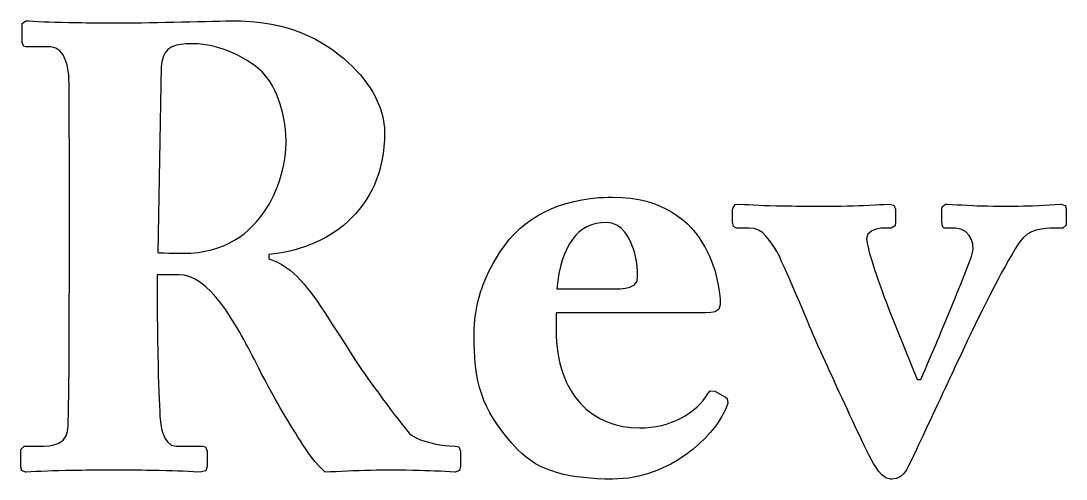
# Model space of a CAD drawing. Extents: x 9 to 342, y 7 to 196.
# Drawn here: x 114.72 to 121.67, y 17.9 to 20.95 of the extents above; entities that cross this region are included whole.
import ezdxf

# ---------------------------------------------------------------- set-up
doc = ezdxf.new("R2010")
doc.units = 0
doc.layers.add('BLACK', color=7, linetype='CONTINUOUS')

msp = doc.modelspace()

# ---------------------------------------------------------------- linework, layer by layer
at = {"layer": 'BLACK', "linetype": 'CONTINUOUS'}
for p, q in [((114.731, 20.9212), (114.732, 20.9349)), ((114.732, 20.9349), (114.756, 20.9513)), ((114.756, 20.9513), (114.775, 20.9507)), ((114.775, 20.9507), (114.805, 20.9492)), ((114.805, 20.9492), (114.837, 20.9477)), ((114.837, 20.9477), (114.878, 20.9459)), ((114.878, 20.9459), (114.911, 20.9447)), ((114.911, 20.9447), (114.949, 20.9434)), ((114.949, 20.9434), (114.993, 20.9422)), ((114.993, 20.9422), (115.041, 20.9411)), ((115.041, 20.9411), (115.096, 20.9401)), ((115.096, 20.9401), (115.126, 20.9397)), ((115.126, 20.9397), (115.157, 20.9393)), ((115.157, 20.9393), (115.19, 20.9389)), ((115.19, 20.9389), (115.225, 20.9386)), ((115.225, 20.9386), (115.262, 20.9384)), ((115.262, 20.9384), (115.3, 20.9382)), ((115.3, 20.9382), (115.34, 20.9381)), ((115.34, 20.9381), (115.382, 20.9381)), ((115.382, 20.9381), (115.428, 20.9382)), ((115.428, 20.9382), (115.476, 20.9386)), ((115.476, 20.9386), (115.526, 20.9393)), ((115.526, 20.9393), (115.578, 20.9401)), ((115.578, 20.9401), (115.632, 20.9411)), ((115.632, 20.9411), (115.686, 20.9422)), ((115.686, 20.9422), (115.74, 20.9434)), ((115.74, 20.9434), (115.794, 20.9447)), ((115.794, 20.9447), (115.847, 20.9459)), ((115.847, 20.9459), (115.899, 20.9471)), ((115.899, 20.9471), (115.95, 20.9482)), ((115.95, 20.9482), (115.998, 20.9492)), ((115.998, 20.9492), (116.043, 20.95)), ((116.043, 20.95), (116.086, 20.9507)), ((116.086, 20.9507), (116.124, 20.9511)), ((116.124, 20.9511), (116.159, 20.9513)), ((116.159, 20.9513), (116.189, 20.9509)), ((116.189, 20.9509), (116.219, 20.9499)), ((116.219, 20.9499), (116.278, 20.9459)), ((116.278, 20.9459), (116.334, 20.9393)), ((116.334, 20.9393), (116.389, 20.9303)), ((116.389, 20.9303), (116.442, 20.919)), ((114.731, 20.8084), (114.731, 20.9212)), ((116.442, 20.919), (116.493, 20.9055)), ((116.493, 20.9055), (116.542, 20.8898)), ((116.542, 20.8898), (116.589, 20.8722)), ((116.589, 20.8722), (116.634, 20.8527)), ((114.742, 20.7813), (114.731, 20.8084)), ((115.757, 20.7895), (115.726, 20.7782)), ((115.788, 20.7954), (115.757, 20.7895)), ((115.822, 20.7986), (115.788, 20.7954)), ((115.854, 20.7996), (115.822, 20.7986)), ((115.86, 20.7996), (115.854, 20.7996)), ((115.897, 20.7982), (115.86, 20.7996)), ((115.937, 20.794), (115.897, 20.7982)), ((115.98, 20.7868), (115.937, 20.794)), ((116.009, 20.7803), (115.98, 20.7868)), ((116.634, 20.8527), (116.678, 20.8314)), ((116.678, 20.8314), (116.72, 20.8085)), ((116.72, 20.8085), (116.76, 20.784)), ((114.756, 20.7783), (114.742, 20.7813)), ((114.924, 20.7783), (114.756, 20.7783)), ((114.956, 20.7708), (114.924, 20.7783)), ((114.981, 20.753), (114.956, 20.7708)), ((115.003, 20.7249), (114.981, 20.753)), ((115.018, 20.6951), (115.003, 20.7249)), ((115.681, 20.7377), (115.669, 20.7092)), ((115.701, 20.7615), (115.681, 20.7377)), ((115.726, 20.7782), (115.701, 20.7615)), ((116.039, 20.7722), (116.009, 20.7803)), ((116.069, 20.7627), (116.039, 20.7722)), ((116.1, 20.7516), (116.069, 20.7627)), ((116.131, 20.7389), (116.1, 20.7516)), ((116.162, 20.7245), (116.131, 20.7389)), ((116.193, 20.7084), (116.162, 20.7245)), ((116.76, 20.784), (116.798, 20.7581)), ((116.798, 20.7581), (116.834, 20.7309)), ((116.834, 20.7309), (116.869, 20.7024)), ((115.03, 20.6587), (115.018, 20.6951)), ((115.036, 20.6272), (115.03, 20.6587)), ((115.661, 20.6796), (115.655, 20.6472)), ((115.669, 20.7092), (115.661, 20.6796)), ((116.223, 20.6906), (116.193, 20.7084)), ((116.254, 20.6709), (116.223, 20.6906)), ((116.284, 20.6494), (116.254, 20.6709)), ((116.313, 20.6259), (116.284, 20.6494)), ((116.869, 20.7024), (116.902, 20.6728)), ((116.902, 20.6728), (116.93, 20.6463)), ((115.041, 20.592), (115.036, 20.6272)), ((115.042, 20.5666), (115.041, 20.592)), ((115.655, 20.6472), (115.634, 19.4096)), ((116.327, 20.6135), (116.313, 20.6259)), ((116.352, 20.5847), (116.327, 20.6135)), ((116.376, 20.5515), (116.352, 20.5847)), ((116.93, 20.6463), (116.956, 20.6192)), ((116.956, 20.6192), (116.981, 20.5916)), ((116.981, 20.5916), (117.004, 20.5636)), ((115.043, 20.5304), (115.042, 20.5666)), ((115.044, 20.4865), (115.043, 20.5304)), ((116.398, 20.5143), (116.376, 20.5515)), ((116.412, 20.4874), (116.398, 20.5143)), ((117.004, 20.5636), (117.025, 20.5352)), ((117.025, 20.5352), (117.045, 20.5064)), ((115.044, 20.4532), (115.044, 20.4865)), ((115.044, 20.417), (115.044, 20.4532)), ((116.425, 20.4591), (116.412, 20.4874)), ((116.436, 20.4293), (116.425, 20.4591)), ((117.045, 20.5064), (117.063, 20.4773)), ((117.063, 20.4773), (117.079, 20.448)), ((117.079, 20.448), (117.093, 20.4184)), ((115.045, 20.3779), (115.044, 20.417)), ((115.045, 20.3361), (115.045, 20.3779)), ((116.447, 20.3983), (116.436, 20.4293)), ((116.456, 20.3662), (116.447, 20.3983)), ((117.093, 20.4184), (117.106, 20.3888)), ((117.106, 20.3888), (117.117, 20.359)), ((115.045, 20.2918), (115.045, 20.3361)), ((116.465, 20.3331), (116.456, 20.3662)), ((116.472, 20.2992), (116.465, 20.3331)), ((117.117, 20.359), (117.126, 20.3292)), ((117.126, 20.3292), (117.133, 20.2994)), ((115.045, 20.2452), (115.045, 20.2918)), ((115.045, 20.1964), (115.045, 20.2452)), ((116.478, 20.2644), (116.472, 20.2992)), ((116.482, 20.2291), (116.478, 20.2644)), ((117.133, 20.2994), (117.138, 20.2696)), ((117.138, 20.2696), (117.141, 20.24)), ((117.141, 20.24), (117.142, 20.2105)), ((115.046, 20.1456), (115.045, 20.1964)), ((116.485, 20.1932), (116.482, 20.2291)), ((116.487, 20.1569), (116.485, 20.1932)), ((117.141, 20.1609), (117.137, 20.1131)), ((117.142, 20.2105), (117.141, 20.1609)), ((115.046, 20.093), (115.046, 20.1456)), ((115.046, 20.0387), (115.046, 20.093)), ((116.48, 20.0499), (116.485, 20.0976)), ((116.485, 20.0976), (116.487, 20.1387)), ((116.487, 20.1387), (116.487, 20.1569)), ((117.137, 20.1131), (117.132, 20.0669)), ((115.046, 19.9829), (115.046, 20.0387)), ((116.471, 19.997), (116.48, 20.0499)), ((117.124, 20.0225), (117.114, 19.9797)), ((117.132, 20.0669), (117.124, 20.0225)), ((115.046, 19.9258), (115.046, 19.9829)), ((116.458, 19.94), (116.471, 19.997)), ((117.114, 19.9797), (117.103, 19.9386)), ((115.046, 19.8676), (115.046, 19.9258)), ((116.44, 19.8802), (116.449, 19.9104)), ((116.449, 19.9104), (116.458, 19.94)), ((117.089, 19.8991), (117.074, 19.8612)), ((117.103, 19.9386), (117.089, 19.8991)), ((115.046, 19.4565), (115.046, 19.8676)), ((116.403, 19.7882), (116.416, 19.819)), ((116.416, 19.819), (116.429, 19.8497)), ((116.429, 19.8497), (116.44, 19.8802)), ((117.057, 19.825), (117.038, 19.7903)), ((117.074, 19.8612), (117.057, 19.825)), ((116.371, 19.7272), (116.387, 19.7576)), ((116.387, 19.7576), (116.403, 19.7882)), ((117.018, 19.7572), (116.996, 19.7257)), ((117.038, 19.7903), (117.018, 19.7572)), ((118.349, 19.7366), (118.401, 19.7504)), ((118.401, 19.7504), (118.455, 19.7616)), ((118.455, 19.7616), (118.511, 19.77)), ((118.511, 19.77), (118.568, 19.7757)), ((118.568, 19.7757), (118.597, 19.7775)), ((118.597, 19.7775), (118.627, 19.7785)), ((118.627, 19.7785), (118.657, 19.7789)), ((118.657, 19.7789), (118.719, 19.777)), ((118.719, 19.777), (118.778, 19.7716)), ((118.778, 19.7716), (118.832, 19.7629)), ((118.832, 19.7629), (118.884, 19.7511)), ((118.884, 19.7511), (118.932, 19.7364)), ((116.332, 19.6678), (116.352, 19.6972)), ((116.352, 19.6972), (116.371, 19.7272)), ((116.973, 19.6957), (116.949, 19.6672)), ((116.996, 19.7257), (116.973, 19.6957)), ((118.16, 19.6548), (118.204, 19.6791)), ((118.204, 19.6791), (118.25, 19.7009)), ((118.25, 19.7009), (118.299, 19.72)), ((118.299, 19.72), (118.349, 19.7366)), ((118.932, 19.7364), (118.976, 19.7191)), ((118.976, 19.7191), (119.018, 19.6993)), ((119.018, 19.6993), (119.057, 19.6773)), ((119.057, 19.6773), (119.092, 19.6533)), ((119.457, 19.6983), (119.458, 19.7035)), ((119.457, 19.614), (119.457, 19.6983)), ((119.458, 19.7035), (119.473, 19.7291)), ((119.473, 19.7291), (119.504, 19.732)), ((119.504, 19.732), (119.535, 19.7308)), ((119.535, 19.7308), (119.565, 19.7289)), ((119.565, 19.7289), (119.595, 19.7272)), ((119.595, 19.7272), (119.634, 19.7254)), ((119.634, 19.7254), (119.666, 19.7242)), ((119.666, 19.7242), (119.703, 19.723)), ((119.703, 19.723), (119.745, 19.7219)), ((119.745, 19.7219), (119.794, 19.7209)), ((119.794, 19.7209), (119.849, 19.72)), ((119.849, 19.72), (119.879, 19.7197)), ((119.879, 19.7197), (119.911, 19.7194)), ((119.911, 19.7194), (119.945, 19.7191)), ((119.945, 19.7191), (119.981, 19.719)), ((119.981, 19.719), (120.018, 19.7188)), ((120.018, 19.7188), (120.058, 19.7188)), ((120.058, 19.7188), (120.085, 19.7188)), ((120.085, 19.7188), (120.134, 19.7191)), ((120.134, 19.7191), (120.18, 19.7197)), ((120.18, 19.7197), (120.222, 19.7204)), ((120.222, 19.7204), (120.26, 19.7213)), ((120.26, 19.7213), (120.295, 19.7224)), ((120.295, 19.7224), (120.327, 19.7236)), ((120.327, 19.7236), (120.369, 19.7254)), ((120.369, 19.7254), (120.404, 19.7272)), ((120.404, 19.7272), (120.434, 19.7289)), ((120.434, 19.7289), (120.466, 19.7308)), ((120.466, 19.7308), (120.499, 19.732)), ((120.499, 19.732), (120.53, 19.7263)), ((120.53, 19.7263), (120.541, 19.6983)), ((120.541, 19.6983), (120.541, 19.614)), ((120.848, 19.6983), (120.85, 19.7141)), ((120.848, 19.614), (120.848, 19.6983)), ((120.85, 19.7141), (120.873, 19.732)), ((120.873, 19.732), (120.884, 19.7318)), ((120.884, 19.7318), (120.918, 19.7304)), ((120.918, 19.7304), (120.951, 19.7284)), ((120.951, 19.7284), (120.98, 19.7266)), ((120.98, 19.7266), (121.015, 19.7248)), ((121.015, 19.7248), (121.054, 19.723)), ((121.054, 19.723), (121.084, 19.7219)), ((121.084, 19.7219), (121.117, 19.7209)), ((121.117, 19.7209), (121.153, 19.72)), ((121.153, 19.72), (121.192, 19.7194)), ((121.192, 19.7194), (121.234, 19.719)), ((121.234, 19.719), (121.28, 19.7188)), ((121.28, 19.7188), (121.32, 19.719)), ((121.32, 19.719), (121.357, 19.7194)), ((121.357, 19.7194), (121.391, 19.72)), ((121.391, 19.72), (121.423, 19.7209)), ((121.423, 19.7209), (121.452, 19.7219)), ((121.452, 19.7219), (121.492, 19.7236)), ((121.492, 19.7236), (121.527, 19.7254)), ((121.527, 19.7254), (121.566, 19.7278)), ((121.566, 19.7278), (121.603, 19.7304)), ((121.603, 19.7304), (121.637, 19.732)), ((121.637, 19.732), (121.64, 19.732)), ((121.64, 19.732), (121.671, 19.7234)), ((121.671, 19.7234), (121.675, 19.6939)), ((121.675, 19.6939), (121.675, 19.614)), ((116.262, 19.5847), (116.288, 19.6114)), ((116.288, 19.6114), (116.311, 19.6392)), ((116.311, 19.6392), (116.332, 19.6678)), ((116.896, 19.6148), (116.868, 19.5908)), ((116.923, 19.6402), (116.896, 19.6148)), ((116.949, 19.6672), (116.923, 19.6402)), ((118.078, 19.5988), (118.118, 19.628)), ((118.118, 19.628), (118.16, 19.6548)), ((118.583, 19.6086), (118.55, 19.6033)), ((118.619, 19.6104), (118.583, 19.6086)), ((118.654, 19.6058), (118.619, 19.6104)), ((118.687, 19.5928), (118.654, 19.6058)), ((119.092, 19.6533), (119.125, 19.6276)), ((119.125, 19.6276), (119.156, 19.6004)), ((119.462, 19.5838), (119.457, 19.614)), ((120.541, 19.614), (120.538, 19.5882)), ((120.852, 19.5837), (120.848, 19.614)), ((121.675, 19.614), (121.675, 19.5932)), ((116.176, 19.5126), (116.207, 19.5352)), ((116.207, 19.5352), (116.235, 19.5593)), ((116.235, 19.5593), (116.262, 19.5847)), ((116.81, 19.5471), (116.779, 19.5275)), ((116.839, 19.5682), (116.81, 19.5471)), ((116.868, 19.5908), (116.839, 19.5682)), ((118.005, 19.533), (118.04, 19.5671)), ((118.04, 19.5671), (118.078, 19.5988)), ((118.435, 19.5469), (118.412, 19.5242)), ((118.461, 19.5662), (118.435, 19.5469)), ((118.488, 19.582), (118.461, 19.5662)), ((118.518, 19.5944), (118.488, 19.582)), ((118.55, 19.6033), (118.518, 19.5944)), ((118.716, 19.5721), (118.687, 19.5928)), ((118.742, 19.5447), (118.716, 19.5721)), ((118.764, 19.5113), (118.742, 19.5447)), ((119.156, 19.6004), (119.184, 19.5718)), ((119.184, 19.5718), (119.209, 19.5421)), ((119.209, 19.5421), (119.232, 19.5116)), ((119.483, 19.5723), (119.462, 19.5838)), ((119.567, 19.5723), (119.483, 19.5723)), ((119.6, 19.5693), (119.567, 19.5723)), ((119.629, 19.5599), (119.6, 19.5693)), ((119.655, 19.543), (119.629, 19.5599)), ((119.681, 19.5178), (119.655, 19.543)), ((120.382, 19.5538), (120.357, 19.5315)), ((120.412, 19.5663), (120.382, 19.5538)), ((120.442, 19.5716), (120.412, 19.5663)), ((120.457, 19.5723), (120.442, 19.5716)), ((120.512, 19.5723), (120.457, 19.5723)), ((120.538, 19.5882), (120.512, 19.5723)), ((120.864, 19.5723), (120.852, 19.5837)), ((120.94, 19.5723), (120.864, 19.5723)), ((120.975, 19.5664), (120.94, 19.5723)), ((121.006, 19.5497), (120.975, 19.5664)), ((121.031, 19.5236), (121.006, 19.5497)), ((121.445, 19.5479), (121.416, 19.5315)), ((121.477, 19.5593), (121.445, 19.5479)), ((121.509, 19.5666), (121.477, 19.5593)), ((121.541, 19.5706), (121.509, 19.5666)), ((121.572, 19.5722), (121.541, 19.5706)), ((121.583, 19.5723), (121.572, 19.5722)), ((121.654, 19.5723), (121.583, 19.5723)), ((121.675, 19.5932), (121.654, 19.5723)), ((116.071, 19.4558), (116.108, 19.4728)), ((116.108, 19.4728), (116.143, 19.4918)), ((116.143, 19.4918), (116.176, 19.5126)), ((116.683, 19.4769), (116.649, 19.4628)), ((116.715, 19.4924), (116.683, 19.4769)), ((116.747, 19.5092), (116.715, 19.4924)), ((116.779, 19.5275), (116.747, 19.5092)), ((117.941, 19.4577), (117.971, 19.4965)), ((117.971, 19.4965), (118.005, 19.533)), ((118.371, 19.4686), (118.354, 19.4357)), ((118.391, 19.4981), (118.371, 19.4686)), ((118.412, 19.5242), (118.391, 19.4981)), ((118.783, 19.4728), (118.764, 19.5113)), ((118.794, 19.4448), (118.783, 19.4728)), ((119.232, 19.5116), (119.253, 19.4804)), ((119.253, 19.4804), (119.272, 19.4488)), ((119.703, 19.491), (119.681, 19.5178)), ((119.72, 19.4667), (119.703, 19.491)), ((119.738, 19.4386), (119.72, 19.4667)), ((120.357, 19.5315), (120.348, 19.5012)), ((120.348, 19.5012), (120.351, 19.4736)), ((120.351, 19.4736), (120.36, 19.4349)), ((121.046, 19.497), (121.031, 19.5236)), ((121.055, 19.4659), (121.046, 19.497)), ((121.056, 19.4313), (121.055, 19.4659)), ((121.374, 19.4903), (121.357, 19.4653)), ((121.39, 19.5092), (121.374, 19.4903)), ((121.416, 19.5315), (121.39, 19.5092)), ((115.046, 19.4192), (115.046, 19.4565)), ((115.046, 19.4096), (115.046, 19.4192)), ((115.046, 19.382), (115.046, 19.4096)), ((115.634, 19.4096), (115.641, 19.4092)), ((115.641, 19.4092), (115.676, 19.4076)), ((115.676, 19.4076), (115.707, 19.4064)), ((115.707, 19.4064), (115.739, 19.4057)), ((115.739, 19.4057), (115.771, 19.4053)), ((115.771, 19.4053), (115.802, 19.4052)), ((115.802, 19.4052), (115.853, 19.4067)), ((115.853, 19.4067), (115.901, 19.4112)), ((115.901, 19.4112), (115.947, 19.4186)), ((115.947, 19.4186), (115.991, 19.4285)), ((115.991, 19.4285), (116.032, 19.441)), ((116.032, 19.441), (116.071, 19.4558)), ((116.408, 19.4009), (116.373, 19.3971)), ((116.373, 19.3971), (116.373, 19.3678)), ((116.443, 19.4059), (116.408, 19.4009)), ((116.478, 19.4122), (116.443, 19.4059)), ((116.512, 19.4197), (116.478, 19.4122)), ((116.547, 19.4285), (116.512, 19.4197)), ((116.581, 19.4386), (116.547, 19.4285)), ((116.616, 19.4501), (116.581, 19.4386)), ((116.649, 19.4628), (116.616, 19.4501)), ((117.893, 19.3869), (117.909, 19.412)), ((117.909, 19.412), (117.926, 19.4374)), ((117.926, 19.4374), (117.941, 19.4577)), ((118.338, 19.3995), (118.324, 19.36)), ((118.354, 19.4357), (118.338, 19.3995)), ((118.804, 19.4151), (118.794, 19.4448)), ((118.811, 19.3841), (118.804, 19.4151)), ((119.272, 19.4488), (119.288, 19.417)), ((119.288, 19.417), (119.303, 19.3852)), ((119.751, 19.4177), (119.738, 19.4386)), ((119.77, 19.381), (119.751, 19.4177)), ((120.36, 19.4349), (120.368, 19.4043)), ((120.368, 19.4043), (120.378, 19.3706)), ((121.049, 19.3937), (121.056, 19.4313)), ((121.316, 19.3998), (121.293, 19.3606)), ((121.337, 19.4349), (121.316, 19.3998)), ((121.357, 19.4653), (121.337, 19.4349)), ((115.046, 19.3447), (115.046, 19.382)), ((115.046, 19.3075), (115.046, 19.3447)), ((116.373, 19.3678), (116.397, 19.3594)), ((116.397, 19.3594), (116.43, 19.3453)), ((116.43, 19.3453), (116.46, 19.3293)), ((116.46, 19.3293), (116.488, 19.3116)), ((117.838, 19.2897), (117.864, 19.3377)), ((117.864, 19.3377), (117.893, 19.3869)), ((118.324, 19.36), (118.312, 19.3172)), ((118.817, 19.3519), (118.811, 19.3841)), ((118.822, 19.3189), (118.817, 19.3519)), ((119.303, 19.3852), (119.316, 19.3537)), ((119.316, 19.3537), (119.328, 19.3227)), ((119.783, 19.3511), (119.77, 19.381)), ((119.8, 19.3152), (119.783, 19.3511)), ((120.378, 19.3706), (120.389, 19.3347)), ((120.389, 19.3347), (120.401, 19.2972)), ((121.008, 19.2859), (121.028, 19.3378)), ((121.028, 19.3378), (121.045, 19.3839)), ((121.045, 19.3839), (121.049, 19.3937)), ((121.293, 19.3606), (121.269, 19.318)), ((115.046, 19.2704), (115.046, 19.3075)), ((115.046, 19.2332), (115.046, 19.2704)), ((115.773, 19.263), (115.63, 19.263)), ((115.63, 19.263), (115.63, 19.0506)), ((115.81, 19.2595), (115.773, 19.263)), ((115.847, 19.2492), (115.81, 19.2595)), ((116.488, 19.3116), (116.514, 19.2923)), ((116.514, 19.2923), (116.539, 19.2714)), ((116.539, 19.2714), (116.562, 19.249)), ((117.817, 19.2432), (117.838, 19.2897)), ((118.302, 19.2711), (118.294, 19.2218)), ((118.312, 19.3172), (118.302, 19.2711)), ((118.824, 19.2853), (118.822, 19.3189)), ((118.825, 19.2513), (118.824, 19.2853)), ((119.328, 19.3227), (119.338, 19.2923)), ((119.338, 19.2923), (119.353, 19.2346)), ((119.818, 19.2743), (119.8, 19.3152)), ((119.837, 19.2299), (119.818, 19.2743)), ((120.401, 19.2972), (120.414, 19.259)), ((120.414, 19.259), (120.428, 19.2208)), ((120.986, 19.2294), (120.997, 19.2582)), ((120.997, 19.2582), (121.008, 19.2859)), ((121.244, 19.2727), (121.219, 19.2254)), ((121.269, 19.318), (121.244, 19.2727)), ((115.046, 19.196), (115.046, 19.2332)), ((115.046, 19.1589), (115.046, 19.196)), ((115.883, 19.2327), (115.847, 19.2492)), ((115.918, 19.2104), (115.883, 19.2327)), ((115.953, 19.1829), (115.918, 19.2104)), ((116.562, 19.249), (116.584, 19.2251)), ((116.584, 19.2251), (116.606, 19.1999)), ((116.606, 19.1999), (116.628, 19.1735)), ((117.788, 19.1693), (117.798, 19.1982)), ((117.798, 19.1982), (117.817, 19.2432)), ((118.294, 19.2218), (118.287, 19.1693)), ((118.774, 19.179), (118.804, 19.1953)), ((118.804, 19.1953), (118.821, 19.2209)), ((118.821, 19.2209), (118.825, 19.2513)), ((119.353, 19.2346), (119.364, 19.1823)), ((119.858, 19.1831), (119.837, 19.2299)), ((120.428, 19.2208), (120.441, 19.1834)), ((120.962, 19.1694), (120.974, 19.1998)), ((120.974, 19.1998), (120.986, 19.2294)), ((121.219, 19.2254), (121.194, 19.1767)), ((115.045, 19.1217), (115.046, 19.1589)), ((115.045, 19.0846), (115.045, 19.1217)), ((115.987, 19.1505), (115.953, 19.1829)), ((116.02, 19.1139), (115.987, 19.1505)), ((116.628, 19.1735), (116.65, 19.1458)), ((116.65, 19.1458), (116.656, 19.1388)), ((116.656, 19.1388), (116.678, 19.108)), ((117.771, 19.1129), (117.783, 19.1547)), ((117.783, 19.1547), (117.788, 19.1693)), ((118.287, 19.1693), (118.691, 19.1693)), ((118.691, 19.1693), (118.708, 19.1695)), ((118.708, 19.1695), (118.744, 19.1724)), ((118.744, 19.1724), (118.774, 19.179)), ((119.364, 19.1823), (119.37, 19.1373)), ((119.37, 19.1373), (119.374, 19.1013)), ((119.878, 19.1351), (119.858, 19.1831)), ((119.899, 19.0872), (119.878, 19.1351)), ((120.441, 19.1834), (120.454, 19.1474)), ((120.454, 19.1474), (120.466, 19.1138)), ((120.937, 19.107), (120.949, 19.1384)), ((120.949, 19.1384), (120.962, 19.1694)), ((121.168, 19.1273), (121.143, 19.0779)), ((121.194, 19.1767), (121.168, 19.1273)), ((115.045, 19.0474), (115.045, 19.0846)), ((115.63, 19.0506), (115.63, 19.0269)), ((116.053, 19.0735), (116.02, 19.1139)), ((116.085, 19.0297), (116.053, 19.0735)), ((116.678, 19.108), (116.697, 19.0807)), ((116.697, 19.0807), (116.719, 19.049)), ((116.719, 19.049), (116.742, 19.0138)), ((117.753, 19.0345), (117.761, 19.0728)), ((117.761, 19.0728), (117.771, 19.1129)), ((119.375, 19.0631), (119.366, 19.0329)), ((119.374, 19.1013), (119.375, 19.0681)), ((119.375, 19.0681), (119.375, 19.0631)), ((119.919, 19.0407), (119.899, 19.0872)), ((120.466, 19.1138), (120.478, 19.0831)), ((120.478, 19.0831), (120.492, 19.0445)), ((120.911, 19.0432), (120.924, 19.0752)), ((120.924, 19.0752), (120.937, 19.107)), ((121.143, 19.0779), (121.119, 19.0292)), ((115.045, 19.0102), (115.045, 19.0474)), ((115.045, 18.973), (115.045, 19.0102)), ((115.63, 19.0269), (115.63, 18.976)), ((116.116, 18.9831), (116.085, 19.0297)), ((116.147, 18.9342), (116.116, 18.9831)), ((116.742, 19.0138), (116.767, 18.976)), ((117.743, 18.9638), (117.747, 18.9982)), ((117.747, 18.9982), (117.753, 19.0345)), ((119.245, 19.0095), (118.284, 19.0095)), ((118.284, 19.0095), (118.284, 18.8952)), ((119.277, 19.0098), (119.245, 19.0095)), ((119.311, 19.0115), (119.277, 19.0098)), ((119.341, 19.0168), (119.311, 19.0115)), ((119.366, 19.0329), (119.341, 19.0168)), ((119.937, 18.9967), (119.919, 19.0407)), ((119.954, 18.9566), (119.937, 18.9967)), ((120.492, 19.0445), (120.503, 19.0169)), ((120.503, 19.0169), (120.684, 18.5662)), ((120.871, 18.9472), (120.884, 18.9791)), ((120.884, 18.9791), (120.898, 19.0111)), ((120.898, 19.0111), (120.911, 19.0432)), ((121.095, 18.9818), (121.073, 18.9363)), ((121.119, 19.0292), (121.095, 18.9818)), ((115.045, 18.9357), (115.045, 18.973)), ((115.045, 18.8985), (115.045, 18.9357)), ((115.63, 18.976), (115.631, 18.9215)), ((115.631, 18.9215), (115.631, 18.864)), ((116.162, 18.909), (116.147, 18.9342)), ((116.767, 18.976), (116.792, 18.9366)), ((116.792, 18.9366), (116.818, 18.8965)), ((117.738, 18.9012), (117.74, 18.9314)), ((117.74, 18.9314), (117.743, 18.9638)), ((119.969, 18.9214), (119.954, 18.9566)), ((119.981, 18.8926), (119.969, 18.9214)), ((120.845, 18.8847), (120.858, 18.9157)), ((120.858, 18.9157), (120.871, 18.9472)), ((121.073, 18.9363), (121.052, 18.8936)), ((115.044, 18.8238), (115.045, 18.8611)), ((115.045, 18.8611), (115.045, 18.8985)), ((115.631, 18.864), (115.632, 18.8346)), ((116.176, 18.8835), (116.162, 18.909)), ((116.191, 18.8575), (116.176, 18.8835)), ((116.206, 18.8313), (116.191, 18.8575)), ((116.818, 18.8965), (116.844, 18.8566)), ((116.844, 18.8566), (116.868, 18.8177)), ((117.737, 18.86), (117.738, 18.9012)), ((117.737, 18.8241), (117.737, 18.86)), ((118.284, 18.8952), (118.284, 18.8549)), ((118.284, 18.8549), (118.286, 18.8158)), ((119.993, 18.8637), (119.981, 18.8926)), ((119.995, 18.8586), (119.993, 18.8637)), ((120.008, 18.8294), (119.995, 18.8586)), ((120.82, 18.8246), (120.833, 18.8543)), ((120.833, 18.8543), (120.845, 18.8847)), ((121.033, 18.8542), (121.02, 18.8271)), ((121.052, 18.8936), (121.033, 18.8542)), ((115.044, 18.7864), (115.044, 18.8238)), ((115.044, 18.7489), (115.044, 18.7864)), ((115.632, 18.8346), (115.632, 18.8047)), ((115.632, 18.8047), (115.633, 18.7746)), ((115.633, 18.7746), (115.633, 18.7444)), ((116.22, 18.8049), (116.206, 18.8313)), ((116.234, 18.7783), (116.22, 18.8049)), ((116.248, 18.7517), (116.234, 18.7783)), ((116.868, 18.8177), (116.892, 18.7809)), ((116.892, 18.7809), (116.913, 18.747)), ((117.738, 18.7938), (117.737, 18.8241)), ((117.739, 18.7645), (117.738, 18.7938)), ((118.286, 18.8158), (118.29, 18.7781)), ((118.29, 18.7781), (118.295, 18.7416)), ((120.024, 18.7926), (120.008, 18.8294)), ((120.046, 18.7444), (120.024, 18.7926)), ((120.796, 18.7679), (120.808, 18.7957)), ((120.808, 18.7957), (120.82, 18.8246)), ((121.002, 18.7878), (120.979, 18.7381)), ((121.02, 18.8271), (121.002, 18.7878)), ((115.043, 18.6738), (115.044, 18.7114)), ((115.044, 18.7114), (115.044, 18.7489)), ((115.633, 18.7444), (115.634, 18.7142)), ((115.634, 18.7142), (115.635, 18.684)), ((116.262, 18.725), (116.248, 18.7517)), ((116.276, 18.6983), (116.262, 18.725)), ((116.913, 18.747), (116.933, 18.717)), ((116.933, 18.717), (116.949, 18.6918)), ((117.742, 18.7083), (117.739, 18.7645)), ((117.747, 18.6552), (117.742, 18.7083)), ((118.295, 18.7416), (118.301, 18.7065)), ((118.301, 18.7065), (118.308, 18.6726)), ((120.059, 18.7167), (120.046, 18.7444)), ((120.072, 18.6868), (120.059, 18.7167)), ((120.754, 18.6692), (120.774, 18.7158)), ((120.774, 18.7158), (120.796, 18.7679)), ((120.965, 18.71), (120.951, 18.6799)), ((120.979, 18.7381), (120.965, 18.71)), ((115.043, 18.6362), (115.043, 18.6738)), ((115.043, 18.5985), (115.043, 18.6362)), ((115.635, 18.684), (115.635, 18.6541)), ((115.635, 18.6541), (115.637, 18.5954)), ((116.289, 18.6717), (116.276, 18.6983)), ((116.305, 18.6413), (116.289, 18.6717)), ((116.324, 18.6039), (116.305, 18.6413)), ((116.949, 18.6918), (116.97, 18.6593)), ((116.97, 18.6593), (116.988, 18.6329)), ((116.988, 18.6329), (117.012, 18.5996)), ((117.754, 18.605), (117.747, 18.6552)), ((118.308, 18.6726), (118.317, 18.64)), ((118.317, 18.64), (118.327, 18.6088)), ((120.087, 18.6551), (120.072, 18.6868)), ((120.102, 18.6219), (120.087, 18.6551)), ((120.737, 18.6294), (120.754, 18.6692)), ((120.936, 18.6481), (120.921, 18.6149)), ((120.951, 18.6799), (120.936, 18.6481)), ((115.042, 18.5607), (115.043, 18.5985)), ((115.637, 18.5954), (115.639, 18.5389)), ((116.347, 18.5606), (116.324, 18.6039)), ((117.012, 18.5996), (117.031, 18.5723)), ((117.031, 18.5723), (117.053, 18.5418)), ((117.763, 18.5573), (117.754, 18.605)), ((118.327, 18.6088), (118.338, 18.5788)), ((118.338, 18.5788), (118.35, 18.5501)), ((120.118, 18.5873), (120.102, 18.6219)), ((120.134, 18.5516), (120.118, 18.5873)), ((120.684, 18.5662), (120.709, 18.5662)), ((120.709, 18.5662), (120.723, 18.5974)), ((120.723, 18.5974), (120.737, 18.6294)), ((120.905, 18.5805), (120.888, 18.5451)), ((120.921, 18.6149), (120.905, 18.5805)), ((115.041, 18.4848), (115.042, 18.5228)), ((115.042, 18.5228), (115.042, 18.5607)), ((115.639, 18.5389), (115.64, 18.4855)), ((116.373, 18.5125), (116.347, 18.5606)), ((116.402, 18.4607), (116.373, 18.5125)), ((117.053, 18.5418), (117.077, 18.5087)), ((117.077, 18.5087), (117.103, 18.4739)), ((117.774, 18.5117), (117.763, 18.5573)), ((117.788, 18.4679), (117.774, 18.5117)), ((118.35, 18.5501), (118.364, 18.5227)), ((118.364, 18.5227), (118.378, 18.4966)), ((118.378, 18.4966), (118.41, 18.4483)), ((120.151, 18.515), (120.134, 18.5516)), ((120.168, 18.478), (120.151, 18.515)), ((120.871, 18.509), (120.854, 18.4723)), ((120.888, 18.5451), (120.871, 18.509)), ((115.04, 18.4086), (115.041, 18.4467)), ((115.041, 18.4467), (115.041, 18.4848)), ((115.64, 18.4855), (115.642, 18.4363)), ((115.642, 18.4363), (115.644, 18.3921)), ((116.417, 18.4337), (116.402, 18.4607)), ((116.432, 18.4062), (116.417, 18.4337)), ((117.103, 18.4739), (117.129, 18.438)), ((117.129, 18.438), (117.156, 18.4018)), ((117.803, 18.4256), (117.788, 18.4679)), ((117.822, 18.3845), (117.803, 18.4256)), ((118.41, 18.4483), (118.446, 18.4051)), ((119.24, 18.4032), (119.26, 18.426)), ((119.26, 18.426), (119.279, 18.4498)), ((119.279, 18.4498), (119.295, 18.4746)), ((119.295, 18.4746), (119.308, 18.4912)), ((119.308, 18.4912), (119.338, 18.4871)), ((119.338, 18.4871), (119.409, 18.449)), ((119.409, 18.449), (119.42, 18.4399)), ((119.42, 18.4399), (119.424, 18.4093)), ((120.185, 18.4406), (120.168, 18.478)), ((120.203, 18.4031), (120.185, 18.4406)), ((120.837, 18.4354), (120.819, 18.3983)), ((120.854, 18.4723), (120.837, 18.4354)), ((115.039, 18.3319), (115.04, 18.3703)), ((115.04, 18.3703), (115.04, 18.4086)), ((115.644, 18.3921), (115.646, 18.3539)), ((115.646, 18.3539), (115.647, 18.3225)), ((116.448, 18.3783), (116.432, 18.4062)), ((116.464, 18.3502), (116.448, 18.3783)), ((117.156, 18.4018), (117.182, 18.3661)), ((117.182, 18.3661), (117.209, 18.3315)), ((117.842, 18.3441), (117.822, 18.3845)), ((118.446, 18.4051), (118.485, 18.367)), ((118.485, 18.367), (118.528, 18.3341)), ((119.168, 18.3421), (119.194, 18.3612)), ((119.194, 18.3612), (119.218, 18.3816)), ((119.218, 18.3816), (119.24, 18.4032)), ((119.415, 18.378), (119.401, 18.3479)), ((119.424, 18.4093), (119.415, 18.378)), ((120.22, 18.3658), (120.203, 18.4031)), ((120.237, 18.329), (120.22, 18.3658)), ((120.802, 18.3615), (120.785, 18.325)), ((120.819, 18.3983), (120.802, 18.3615)), ((115.038, 18.2934), (115.039, 18.3319)), ((115.038, 18.2548), (115.038, 18.2934)), ((115.647, 18.3225), (115.651, 18.2841)), ((115.651, 18.2841), (115.653, 18.2679)), ((116.481, 18.3219), (116.464, 18.3502)), ((116.498, 18.2936), (116.481, 18.3219)), ((116.515, 18.2654), (116.498, 18.2936)), ((117.209, 18.3315), (117.234, 18.2987)), ((117.234, 18.2987), (117.257, 18.2686)), ((117.866, 18.3043), (117.842, 18.3441)), ((117.892, 18.2645), (117.866, 18.3043)), ((118.528, 18.3341), (118.573, 18.3062)), ((118.573, 18.3062), (118.622, 18.2835)), ((119.051, 18.2808), (119.082, 18.2937)), ((119.082, 18.2937), (119.112, 18.3083)), ((119.112, 18.3083), (119.141, 18.3245)), ((119.141, 18.3245), (119.168, 18.3421)), ((119.363, 18.2842), (119.338, 18.2491)), ((119.384, 18.3173), (119.363, 18.2842)), ((119.401, 18.3479), (119.384, 18.3173)), ((120.254, 18.2929), (120.237, 18.329)), ((120.27, 18.2578), (120.254, 18.2929)), ((120.768, 18.2892), (120.752, 18.2543)), ((120.785, 18.325), (120.768, 18.2892)), ((115.024, 18.1902), (115.034, 18.2192)), ((115.034, 18.2192), (115.038, 18.2548)), ((115.653, 18.2679), (115.658, 18.2368)), ((115.658, 18.2368), (115.666, 18.2079)), ((116.532, 18.2375), (116.515, 18.2654)), ((116.549, 18.21), (116.532, 18.2375)), ((117.257, 18.2686), (117.278, 18.2418)), ((117.278, 18.2418), (117.305, 18.2094)), ((117.921, 18.2246), (117.892, 18.2645)), ((117.953, 18.1841), (117.921, 18.2246)), ((118.622, 18.2835), (118.673, 18.2658)), ((118.673, 18.2658), (118.726, 18.2532)), ((118.726, 18.2532), (118.781, 18.2456)), ((118.781, 18.2456), (118.838, 18.2431)), ((118.838, 18.2431), (118.876, 18.2442)), ((118.876, 18.2442), (118.913, 18.2475)), ((118.913, 18.2475), (118.949, 18.2529)), ((118.949, 18.2529), (118.984, 18.2603)), ((118.984, 18.2603), (119.018, 18.2696)), ((119.018, 18.2696), (119.051, 18.2808)), ((119.338, 18.2491), (119.308, 18.2128)), ((120.286, 18.2238), (120.27, 18.2578)), ((120.302, 18.1913), (120.286, 18.2238)), ((120.736, 18.2204), (120.721, 18.1878)), ((120.752, 18.2543), (120.736, 18.2204)), ((114.976, 18.1425), (115.004, 18.1622)), ((115.004, 18.1622), (115.024, 18.1902)), ((115.666, 18.2079), (115.68, 18.1761)), ((115.68, 18.1761), (115.697, 18.1504)), ((115.697, 18.1504), (115.723, 18.1297)), ((116.566, 18.1831), (116.549, 18.21)), ((116.583, 18.1568), (116.566, 18.1831)), ((116.599, 18.1313), (116.583, 18.1568)), ((117.305, 18.2094), (117.322, 18.1947)), ((117.322, 18.1947), (117.352, 18.177)), ((117.352, 18.177), (117.38, 18.1651)), ((117.38, 18.1651), (117.41, 18.1546)), ((117.41, 18.1546), (117.442, 18.1455)), ((117.442, 18.1455), (117.475, 18.1377)), ((117.989, 18.1428), (117.953, 18.1841)), ((119.274, 18.1759), (119.236, 18.1389)), ((119.308, 18.2128), (119.274, 18.1759)), ((120.316, 18.1606), (120.302, 18.1913)), ((120.33, 18.1318), (120.316, 18.1606)), ((120.706, 18.1569), (120.692, 18.1277)), ((120.721, 18.1878), (120.706, 18.1569)), ((114.723, 18.1008), (114.744, 18.1222)), ((114.723, 18.0885), (114.723, 18.1008)), ((114.723, 17.9918), (114.723, 18.0885)), ((114.744, 18.1222), (114.87, 18.1222)), ((114.87, 18.1222), (114.878, 18.1223)), ((114.878, 18.1223), (114.912, 18.1245)), ((114.912, 18.1245), (114.942, 18.13)), ((114.942, 18.13), (114.976, 18.1425)), ((115.723, 18.1297), (115.756, 18.1222)), ((115.756, 18.1222), (115.928, 18.1222)), ((115.928, 18.1222), (115.951, 18.1169)), ((115.951, 18.1169), (115.962, 18.0885)), ((115.962, 18.0885), (115.962, 17.9874)), ((116.616, 18.1068), (116.599, 18.1313)), ((116.648, 18.061), (116.616, 18.1068)), ((117.475, 18.1377), (117.509, 18.1315)), ((117.509, 18.1315), (117.542, 18.1268)), ((117.542, 18.1268), (117.574, 18.1237)), ((117.574, 18.1237), (117.612, 18.1222)), ((117.612, 18.1222), (117.635, 18.1169)), ((117.635, 18.1169), (117.646, 18.0885)), ((117.646, 18.0885), (117.646, 17.9874)), ((118.027, 18.1002), (117.989, 18.1428)), ((118.054, 18.0731), (118.027, 18.1002)), ((119.194, 18.1025), (119.149, 18.0672)), ((119.236, 18.1389), (119.194, 18.1025)), ((120.343, 18.1053), (120.33, 18.1318)), ((120.365, 18.0599), (120.343, 18.1053)), ((120.68, 18.1005), (120.657, 18.053)), ((120.692, 18.1277), (120.68, 18.1005)), ((116.679, 18.0206), (116.648, 18.061)), ((116.708, 17.9866), (116.679, 18.0206)), ((118.083, 18.0484), (118.054, 18.0731)), ((118.114, 18.026), (118.083, 18.0484)), ((118.146, 18.0057), (118.114, 18.026)), ((118.18, 17.9876), (118.146, 18.0057)), ((119.073, 18.018), (119.046, 18.0029)), ((119.099, 18.0338), (119.073, 18.018)), ((119.124, 18.0503), (119.099, 18.0338)), ((119.149, 18.0672), (119.124, 18.0503)), ((120.383, 18.0265), (120.365, 18.0599)), ((120.394, 18.0072), (120.383, 18.0265)), ((120.411, 17.9793), (120.394, 18.0072)), ((120.64, 18.0165), (120.625, 17.9859)), ((120.657, 18.053), (120.64, 18.0165)), ((114.726, 17.9612), (114.723, 17.9918)), ((114.753, 17.95), (114.726, 17.9612)), ((114.756, 17.95), (114.753, 17.95)), ((114.79, 17.9511), (114.756, 17.95)), ((114.823, 17.9529), (114.79, 17.9511)), ((114.857, 17.9545), (114.823, 17.9529)), ((114.901, 17.9562), (114.857, 17.9545)), ((114.935, 17.9574), (114.901, 17.9562)), ((114.975, 17.9585), (114.935, 17.9574)), ((115.02, 17.9596), (114.975, 17.9585)), ((115.071, 17.9605), (115.02, 17.9596)), ((115.128, 17.9613), (115.071, 17.9605)), ((115.16, 17.9616), (115.128, 17.9613)), ((115.193, 17.9619), (115.16, 17.9616)), ((115.228, 17.9621), (115.193, 17.9619)), ((115.265, 17.9623), (115.228, 17.9621)), ((115.303, 17.9624), (115.265, 17.9623)), ((115.344, 17.9625), (115.303, 17.9624)), ((115.384, 17.9624), (115.344, 17.9625)), ((115.423, 17.9623), (115.384, 17.9624)), ((115.459, 17.9621), (115.423, 17.9623)), ((115.494, 17.9619), (115.459, 17.9621)), ((115.527, 17.9616), (115.494, 17.9619)), ((115.558, 17.9613), (115.527, 17.9616)), ((115.588, 17.9609), (115.558, 17.9613)), ((115.642, 17.9601), (115.588, 17.9609)), ((115.689, 17.9591), (115.642, 17.9601)), ((115.731, 17.958), (115.689, 17.9591)), ((115.767, 17.9568), (115.731, 17.958)), ((115.798, 17.9556), (115.767, 17.9568)), ((115.835, 17.9539), (115.798, 17.9556)), ((115.869, 17.9519), (115.835, 17.9539)), ((115.894, 17.95), (115.869, 17.9519)), ((115.924, 17.9509), (115.894, 17.95)), ((115.953, 17.9588), (115.924, 17.9509)), ((115.962, 17.9874), (115.953, 17.9588)), ((116.735, 17.9601), (116.708, 17.9866)), ((116.747, 17.95), (116.735, 17.9601)), ((116.782, 17.9512), (116.747, 17.95)), ((116.819, 17.9525), (116.782, 17.9512)), ((116.856, 17.954), (116.819, 17.9525)), ((116.895, 17.9556), (116.856, 17.954)), ((116.933, 17.9571), (116.895, 17.9556)), ((116.972, 17.9586), (116.933, 17.9571)), ((117.011, 17.9599), (116.972, 17.9586)), ((117.049, 17.961), (117.011, 17.9599)), ((117.087, 17.9619), (117.049, 17.961)), ((117.123, 17.9624), (117.087, 17.9619)), ((117.146, 17.9625), (117.123, 17.9624)), ((117.176, 17.9624), (117.146, 17.9625)), ((117.232, 17.9621), (117.176, 17.9624)), ((117.283, 17.9616), (117.232, 17.9621)), ((117.329, 17.9609), (117.283, 17.9616)), ((117.371, 17.9601), (117.329, 17.9609)), ((117.409, 17.9591), (117.371, 17.9601)), ((117.444, 17.958), (117.409, 17.9591)), ((117.474, 17.9568), (117.444, 17.958)), ((117.513, 17.9551), (117.474, 17.9568)), ((117.545, 17.9534), (117.513, 17.9551)), ((117.578, 17.9515), (117.545, 17.9534)), ((117.609, 17.95), (117.578, 17.9515)), ((117.612, 17.95), (117.609, 17.95)), ((117.64, 17.9593), (117.612, 17.95)), ((117.646, 17.9874), (117.64, 17.9593)), ((118.216, 17.9715), (118.18, 17.9876)), ((118.254, 17.9574), (118.216, 17.9715)), ((118.293, 17.9451), (118.254, 17.9574)), ((118.334, 17.9345), (118.293, 17.9451)), ((118.898, 17.9402), (118.866, 17.9308)), ((118.929, 17.9508), (118.898, 17.9402)), ((118.96, 17.9624), (118.929, 17.9508)), ((118.989, 17.975), (118.96, 17.9624)), ((119.018, 17.9885), (118.989, 17.975)), ((119.046, 18.0029), (119.018, 17.9885)), ((120.428, 17.9551), (120.411, 17.9793)), ((120.449, 17.9315), (120.428, 17.9551)), ((120.595, 17.9397), (120.573, 17.9196)), ((120.613, 17.9653), (120.595, 17.9397)), ((120.625, 17.9859), (120.613, 17.9653)), ((118.376, 17.9257), (118.334, 17.9345)), ((118.42, 17.9184), (118.376, 17.9257)), ((118.465, 17.9127), (118.42, 17.9184)), ((118.511, 17.9084), (118.465, 17.9127)), ((118.559, 17.9054), (118.511, 17.9084)), ((118.607, 17.9037), (118.559, 17.9054)), ((118.657, 17.9031), (118.607, 17.9037)), ((118.694, 17.9039), (118.657, 17.9031)), ((118.73, 17.9064), (118.694, 17.9039)), ((118.765, 17.9104), (118.73, 17.9064)), ((118.8, 17.9158), (118.765, 17.9104)), ((118.833, 17.9227), (118.8, 17.9158)), ((118.866, 17.9308), (118.833, 17.9227)), ((120.475, 17.9124), (120.449, 17.9315)), ((120.506, 17.9036), (120.475, 17.9124)), ((120.516, 17.9031), (120.506, 17.9036)), ((120.546, 17.9069), (120.516, 17.9031)), ((120.573, 17.9196), (120.546, 17.9069))]:
    msp.add_line(p, q, dxfattribs=at)

doc.saveas('drawing.dxf')
